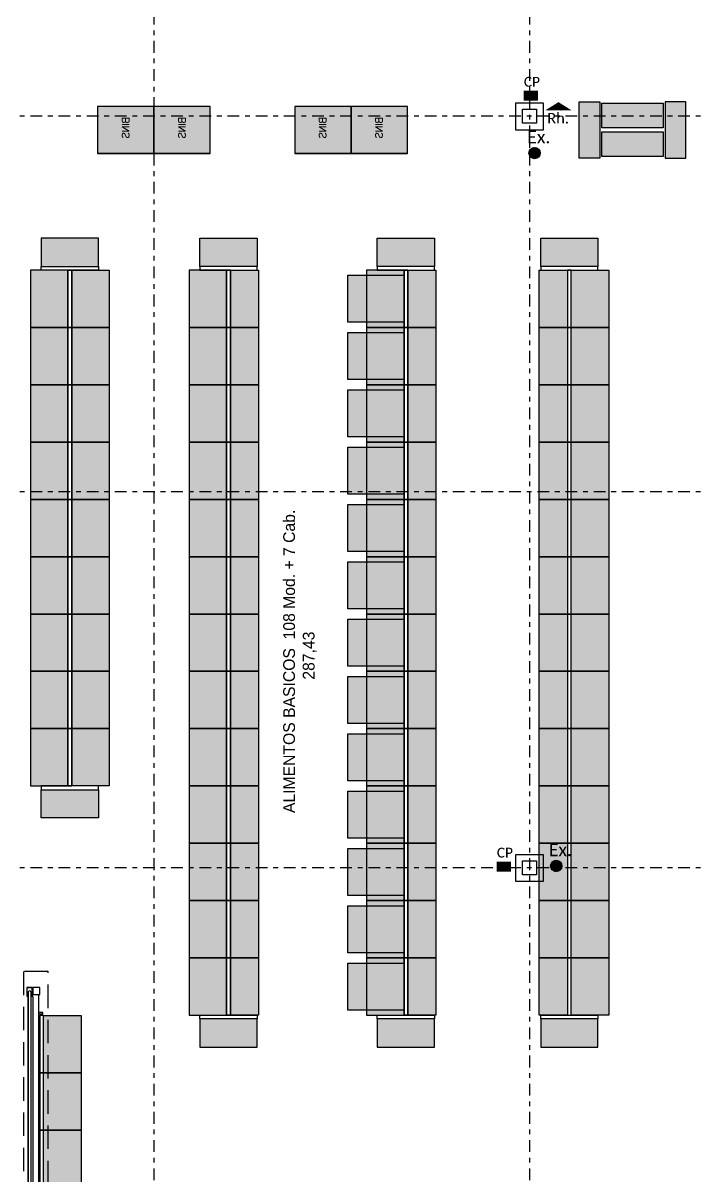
# Model space of a CAD drawing. Header units: millimetres. Extents: x 340 to 1003762, y 22 to 362022.
# Drawn here: x 433.36 to 447.76, y 43.78 to 68.33 of the extents above; entities that cross this region are included whole.
import ezdxf
from ezdxf.xclip import XClip

# ---------------------------------------------------------------- set-up
doc = ezdxf.new("R2010")
doc.units = ezdxf.units.MM
doc.header["$XCLIPFRAME"] = 0
doc.linetypes.add('LSBB_P_002 - PLANTA 1° NIVEL SALA DE VENTAS$0$DASHDOT2', pattern=[0.5, 0.25, -0.125, 0, -0.125])
doc.linetypes.add('LSBB_P_002 - PLANTA 1° NIVEL SALA DE VENTAS$0$HIDDEN', pattern=[0.375, 0.25, -0.125])
for name, color, linetype in [('LSBB_P_002 - PLANTA 1° NIVEL SALA DE VENTAS$0$A-GONDOLAS', 1, 'Continuous'), ('LSBB_P_002 - PLANTA 1° NIVEL SALA DE VENTAS$0$A-LAYOUT', 7, 'Continuous'), ('LSBB_P_002 - PLANTA 1° NIVEL SALA DE VENTAS$0$A-SALA HATCH-LACTEOS', 151, 'Continuous'), ('LSBB_P_002 - PLANTA 1° NIVEL SALA DE VENTAS$0$A-SALA-MUEB-ESPC', 1, 'Continuous'), ('LSBB_P_002 - PLANTA 1° NIVEL SALA DE VENTAS$0$A-TEXTO SV', 2, 'LSBB_P_002 - PLANTA 1° NIVEL SALA DE VENTAS$0$DASHDOT2'), ('LSBB_P_002 - PLANTA 1° NIVEL SALA DE VENTAS$0$CENEFA', 6, 'LSBB_P_002 - PLANTA 1° NIVEL SALA DE VENTAS$0$HIDDEN'), ('LSBB_P_002 - PLANTA 1° NIVEL SALA DE VENTAS$0$E-CHECKOUT', 2, 'Continuous'), ('LSBB_P_002 - PLANTA 1° NIVEL SALA DE VENTAS$0$E-SF O CP', 7, 'Continuous'), ('LSBB_P_002 - PLANTA 1° NIVEL SALA DE VENTAS$0$EJES', 8, 'LSBB_P_002 - PLANTA 1° NIVEL SALA DE VENTAS$0$DASHDOT2'), ('LSBB_P_002 - PLANTA 1° NIVEL SALA DE VENTAS$0$ESTRUCTURA', 5, 'Continuous'), ('LSBB_P_002 - PLANTA 1° NIVEL SALA DE VENTAS$0$LAYOUT$0$A-GONDOLAS DELGADO', 8, 'Continuous'), ('LSBB_P_002 - PLANTA 1° NIVEL SALA DE VENTAS$0$LAYOUT$0$A-SALA-HATCH-ABARROTES', 50, 'Continuous'), ('LSBB_P_002 - PLANTA 1° NIVEL SALA DE VENTAS$0$LAYOUT$0$A-SALA-HATCH-CAMPAÑA', 252, 'Continuous'), ('LSBB_P_002 - PLANTA 1° NIVEL SALA DE VENTAS$0$N- EXTINTOR O RH', 1, 'Continuous'), ('LSBB_P_002 - PLANTA 1° NIVEL SALA DE VENTAS$0$REVIVE', 7, 'Continuous'), ('LSBB_P_002 - PLANTA 1° NIVEL SALA DE VENTAS$0$ZOCALOS-HORM', 8, 'Continuous'), ('XREF', 7, 'Continuous')]:
    doc.layers.add(name, color=color, linetype=linetype)
doc.styles.add('LSBB_P_002 - PLANTA 1° NIVEL SALA DE VENTAS$0$LAYOUT$0$ARQ', font='SIMPLEX.shx')
doc.styles.add('LSBB_P_002 - PLANTA 1° NIVEL SALA DE VENTAS$0$LAYOUT$0$REF-LAYOUT N+0.00 E 03$0$REF-LAYOUT N+0.00 E 02$0$Walmart_CENTURY GOTHIC', font='GOTHIC.TTF')
doc.styles.add('LSBB_P_002 - PLANTA 1° NIVEL SALA DE VENTAS$0$STANDARD', font='txt')

# ---------------------------------------------------------------- blocks, each defined once
blk = doc.blocks.new('LSBB_P_002 - PLANTA 1° NIVEL SALA DE VENTAS$0$LAYOUT$0$BINS')
h = blk.add_hatch(color=256)
h.dxf.hatch_style = 1
h.paths.add_polyline_path([(6149.929, -1161.864), (6149.929, -1163.064), (6148.929, -1163.064), (6148.929, -1161.864)])
at = {"layer": 'LSBB_P_002 - PLANTA 1° NIVEL SALA DE VENTAS$0$A-SALA-MUEB-ESPC'}
blk.add_lwpolyline([(6149.929, -1161.864), (6149.929, -1163.064), (6148.929, -1163.064), (6148.929, -1161.864)], close=True, dxfattribs=at)
at = {"layer": 'LSBB_P_002 - PLANTA 1° NIVEL SALA DE VENTAS$0$A-SALA-MUEB-ESPC', "style": 'LSBB_P_002 - PLANTA 1° NIVEL SALA DE VENTAS$0$LAYOUT$0$ARQ'}
blk.add_text('BINS', height=0.15, rotation=180, dxfattribs=at).set_placement((6149.704, -1162.39))
blk = doc.blocks.new('LSBB_P_002 - PLANTA 1° NIVEL SALA DE VENTAS$0$LAYOUT$0$A$C57333909')
h = blk.add_hatch(color=256)
h.paths.add_polyline_path([(0, -1.834), (1.2, -1.834), (1.2, -2.274), (0, -2.274)])
h.paths.add_polyline_path([(0, -0.44), (1.2, -0.44), (1.2, 0), (0, 0)])
h.paths.add_polyline_path([(1.165, -1.787), (0.645, -1.787), (0.645, -0.487), (1.165, -0.487)])
h.paths.add_polyline_path([(0.555, -1.787), (0.035, -1.787), (0.035, -0.487), (0.555, -0.487)])
at = {"layer": 'LSBB_P_002 - PLANTA 1° NIVEL SALA DE VENTAS$0$A-GONDOLAS'}
for points in [[(0, -0.44), (1.2, -0.44), (1.2, 0), (0, 0)], [(0, -0.44), (1.2, -0.44), (1.2, 0), (0, 0)], [(0.555, -1.787), (0.035, -1.787), (0.035, -0.487), (0.555, -0.487)], [(0.555, -1.787), (0.035, -1.787), (0.035, -0.487), (0.555, -0.487)], [(1.165, -1.787), (0.645, -1.787), (0.645, -0.487), (1.165, -0.487)], [(1.165, -1.787), (0.645, -1.787), (0.645, -0.487), (1.165, -0.487)], [(0, -1.834), (1.2, -1.834), (1.2, -2.274), (0, -2.274)], [(0, -1.834), (1.2, -1.834), (1.2, -2.274), (0, -2.274)]]:
    blk.add_lwpolyline(points, close=True, dxfattribs=at)
blk = doc.blocks.new('LSBB_P_002 - PLANTA 1° NIVEL SALA DE VENTAS$0$LAYOUT$0$G. 122 X 60')
h = blk.add_hatch(color=256)
h.dxf.hatch_style = 1
h.paths.add_polyline_path([(-0.005, 0), (0.595, 0), (0.595, 1.22), (-0.005, 1.22)])
at = {"layer": 'LSBB_P_002 - PLANTA 1° NIVEL SALA DE VENTAS$0$A-GONDOLAS'}
for points in [[(-0.005, 0), (-0.085, 0), (-0.085, 1.22), (-0.005, 1.22)], [(-0.005, 0), (0.595, 0), (0.595, 1.22), (-0.005, 1.22)]]:
    blk.add_lwpolyline(points, close=True, dxfattribs=at)
blk = doc.blocks.new('LSBB_P_002 - PLANTA 1° NIVEL SALA DE VENTAS$0$LAYOUT$0$1208_Sala de Ventas$0$G. 122 X 80')
blk.add_hatch(color=256).paths.add_polyline_path([(6126.905, -1125.453), (6126.905, -1126.253), (6128.125, -1126.253), (6128.125, -1125.453)])
at = {"layer": 'LSBB_P_002 - PLANTA 1° NIVEL SALA DE VENTAS$0$A-GONDOLAS', "ltscale": 3}
for points in [[(6126.905, -1125.453), (6126.905, -1125.453), (6126.905, -1126.253), (6128.125, -1126.253), (6128.125, -1125.453), (6126.905, -1125.453)], [(6126.905, -1126.333), (6126.905, -1126.333), (6126.905, -1126.253), (6128.125, -1126.253), (6128.125, -1126.333), (6126.905, -1126.333)]]:
    blk.add_lwpolyline(points, dxfattribs=at)
blk = doc.blocks.new('LSBB_P_002 - PLANTA 1° NIVEL SALA DE VENTAS$0$REF-LAYOUT N+0.00 E 03$0$REF-LAYOUT N+0.00 E 02$0$C. 120 X 100')
h = blk.add_hatch(color=256)
h.dxf.hatch_style = 1
h.paths.add_polyline_path([(-318.5, -3007.4), (-438.7, -3007.4), (-438.7, -2907.4), (-318.5, -2907.4)])
at = {"layer": 'LSBB_P_002 - PLANTA 1° NIVEL SALA DE VENTAS$0$A-GONDOLAS', "flags": 128}
blk.add_lwpolyline([(-318.5, -3007.4), (-438.7, -3007.4), (-438.7, -2907.4), (-318.5, -2907.4)], close=True, dxfattribs=at)
blk = doc.blocks.new('LSBB_P_002 - PLANTA 1° NIVEL SALA DE VENTAS$0$A$C49184C2C')
at = {"layer": 'LSBB_P_002 - PLANTA 1° NIVEL SALA DE VENTAS$0$E-SF O CP', "linetype": 'ByBlock'}
h = blk.add_hatch(dxfattribs=at)
h.set_pattern_fill('ANSI36,_I', color=3, scale=0.126, style=2)
h.set_pattern_definition([(315, (8652.031924, 21254.503363), (0.008352698853, -0.03062656246), [0.039375, -0.007875, 0, -0.007875])])
h.paths.add_polyline_path([(0.382, 0.018), (0.022, 0.018), (0.022, 0.258), (0.382, 0.258)])
at = {"layer": 'LSBB_P_002 - PLANTA 1° NIVEL SALA DE VENTAS$0$E-SF O CP', "color": 3, "const_width": 0.036}
blk.add_lwpolyline([(0.382, 0.018), (0.022, 0.018), (0.022, 0.258), (0.382, 0.258)], close=True, dxfattribs=at)
at = {"layer": 'LSBB_P_002 - PLANTA 1° NIVEL SALA DE VENTAS$0$E-SF O CP', "color": 3, "insert": (0.233, 0.519, 0), "char_height": 0.27, "width": 6.00887, "attachment_point": 5, "style": 'LSBB_P_002 - PLANTA 1° NIVEL SALA DE VENTAS$0$STANDARD'}
blk.add_mtext('{\\fCalibri|b0|i0|c0|p34;CP}', dxfattribs=at)
blk = doc.blocks.new('LSBB_P_002 - PLANTA 1° NIVEL SALA DE VENTAS$0$CP. EXISTENTES')
at = {"layer": 'LSBB_P_002 - PLANTA 1° NIVEL SALA DE VENTAS$0$N- EXTINTOR O RH', "color": 20, "xscale": 0.7761600000000002, "yscale": 0.7761600000000002, "zscale": 0.7761600000000002}
for p in [(859.312, 281.493), (858.737, 265.083)]:
    blk.add_blockref('LSBB_P_002 - PLANTA 1° NIVEL SALA DE VENTAS$0$A$C49184C2C', p, dxfattribs=at)
blk = doc.blocks.new('LSBB_P_002 - PLANTA 1° NIVEL SALA DE VENTAS$0$SVLY')
at = {"layer": 'LSBB_P_002 - PLANTA 1° NIVEL SALA DE VENTAS$0$A-SALA HATCH-LACTEOS'}
for points in [[(1048.809, 276.667), (1049.609, 276.667), (1049.609, 277.887), (1048.809, 277.887)], [(1048.809, 275.447), (1049.609, 275.447), (1049.609, 276.667), (1048.809, 276.667)], [(1048.809, 274.227), (1049.609, 274.227), (1049.609, 275.447), (1048.809, 275.447)], [(1048.809, 273.007), (1049.609, 273.007), (1049.609, 274.227), (1048.809, 274.227)], [(1048.809, 271.787), (1049.609, 271.787), (1049.609, 273.007), (1048.809, 273.007)], [(1048.809, 270.567), (1049.609, 270.567), (1049.609, 271.787), (1048.809, 271.787)], [(1048.809, 269.347), (1049.609, 269.347), (1049.609, 270.567), (1048.809, 270.567)], [(1048.809, 268.127), (1049.609, 268.127), (1049.609, 269.347), (1048.809, 269.347)], [(1048.809, 266.907), (1049.609, 266.907), (1049.609, 268.127), (1048.809, 268.127)]]:
    blk.add_hatch(color=256, dxfattribs=at).paths.add_polyline_path(points)
at = {"layer": 'LSBB_P_002 - PLANTA 1° NIVEL SALA DE VENTAS$0$A-GONDOLAS', "ltscale": 3}
for points in [[(1048.809, 276.667), (1048.809, 276.667), (1049.609, 276.667), (1049.609, 277.887), (1048.809, 277.887), (1048.809, 276.667)], [(1049.689, 276.667), (1049.689, 276.667), (1049.609, 276.667), (1049.609, 277.887), (1049.689, 277.887), (1049.689, 276.667)], [(1048.809, 275.447), (1048.809, 275.447), (1049.609, 275.447), (1049.609, 276.667), (1048.809, 276.667), (1048.809, 275.447)], [(1049.689, 275.447), (1049.689, 275.447), (1049.609, 275.447), (1049.609, 276.667), (1049.689, 276.667), (1049.689, 275.447)], [(1048.809, 274.227), (1048.809, 274.227), (1049.609, 274.227), (1049.609, 275.447), (1048.809, 275.447), (1048.809, 274.227)], [(1049.689, 274.227), (1049.689, 274.227), (1049.609, 274.227), (1049.609, 275.447), (1049.689, 275.447), (1049.689, 274.227)], [(1048.809, 273.007), (1048.809, 273.007), (1049.609, 273.007), (1049.609, 274.227), (1048.809, 274.227), (1048.809, 273.007)], [(1049.689, 273.007), (1049.689, 273.007), (1049.609, 273.007), (1049.609, 274.227), (1049.689, 274.227), (1049.689, 273.007)], [(1048.809, 271.787), (1048.809, 271.787), (1049.609, 271.787), (1049.609, 273.007), (1048.809, 273.007), (1048.809, 271.787)], [(1049.689, 271.787), (1049.689, 271.787), (1049.609, 271.787), (1049.609, 273.007), (1049.689, 273.007), (1049.689, 271.787)], [(1048.809, 270.567), (1048.809, 270.567), (1049.609, 270.567), (1049.609, 271.787), (1048.809, 271.787), (1048.809, 270.567)], [(1049.689, 270.567), (1049.689, 270.567), (1049.609, 270.567), (1049.609, 271.787), (1049.689, 271.787), (1049.689, 270.567)], [(1048.809, 269.347), (1048.809, 269.347), (1049.609, 269.347), (1049.609, 270.567), (1048.809, 270.567), (1048.809, 269.347)], [(1049.689, 269.347), (1049.689, 269.347), (1049.609, 269.347), (1049.609, 270.567), (1049.689, 270.567), (1049.689, 269.347)], [(1048.809, 268.127), (1048.809, 268.127), (1049.609, 268.127), (1049.609, 269.347), (1048.809, 269.347), (1048.809, 268.127)], [(1049.689, 268.127), (1049.689, 268.127), (1049.609, 268.127), (1049.609, 269.347), (1049.689, 269.347), (1049.689, 268.127)], [(1048.809, 266.907), (1048.809, 266.907), (1049.609, 266.907), (1049.609, 268.127), (1048.809, 268.127), (1048.809, 266.907)], [(1049.689, 266.907), (1049.689, 266.907), (1049.609, 266.907), (1049.609, 268.127), (1049.689, 268.127), (1049.689, 266.907)]]:
    blk.add_lwpolyline(points, dxfattribs=at)
at = {"layer": 'LSBB_P_002 - PLANTA 1° NIVEL SALA DE VENTAS$0$ESTRUCTURA'}
for points in [[(1059.589, 281.316), (1059.589, 281.016), (1059.289, 281.016), (1059.289, 281.316)], [(1059.589, 265.316), (1059.589, 265.016), (1059.289, 265.016), (1059.289, 265.316)]]:
    blk.add_lwpolyline(points, close=True, dxfattribs=at)
at = {"layer": 'LSBB_P_002 - PLANTA 1° NIVEL SALA DE VENTAS$0$LAYOUT$0$A-GONDOLAS DELGADO'}
for points in [[(1051.439, 281.373), (1050.239, 281.373), (1050.239, 280.373), (1051.439, 280.373)], [(1052.639, 281.373), (1051.439, 281.373), (1051.439, 280.373), (1052.639, 280.373)], [(1055.639, 281.373), (1054.439, 281.373), (1054.439, 280.373), (1055.639, 280.373)], [(1056.839, 281.373), (1055.639, 281.373), (1055.639, 280.373), (1056.839, 280.373)], [(1060.938, 281.473), (1060.938, 280.273), (1060.498, 280.273), (1060.498, 281.473)], [(1060.938, 281.473), (1060.938, 280.273), (1060.498, 280.273), (1060.498, 281.473)], [(1060.985, 280.918), (1060.985, 281.438), (1062.285, 281.438), (1062.285, 280.918)], [(1060.985, 280.918), (1060.985, 281.438), (1062.285, 281.438), (1062.285, 280.918)], [(1062.332, 281.473), (1062.332, 280.273), (1062.772, 280.273), (1062.772, 281.473)], [(1062.332, 281.473), (1062.332, 280.273), (1062.772, 280.273), (1062.772, 281.473)], [(1060.985, 280.308), (1060.985, 280.828), (1062.285, 280.828), (1062.285, 280.308)], [(1060.985, 280.308), (1060.985, 280.828), (1062.285, 280.828), (1062.285, 280.308)], [(1050.259, 277.967), (1050.259, 278.567), (1049.039, 278.567), (1049.039, 277.967)], [(1050.259, 277.967), (1050.259, 277.887), (1049.039, 277.887), (1049.039, 277.967)], [(1050.259, 266.827), (1050.259, 266.907), (1049.039, 266.907), (1049.039, 266.827)], [(1050.259, 266.827), (1050.259, 266.227), (1049.039, 266.227), (1049.039, 266.827)]]:
    blk.add_lwpolyline(points, close=True, dxfattribs=at)
at = {"layer": 'LSBB_P_002 - PLANTA 1° NIVEL SALA DE VENTAS$0$A-SALA HATCH-LACTEOS', "rotation": 90}
blk.add_blockref('LSBB_P_002 - PLANTA 1° NIVEL SALA DE VENTAS$0$LAYOUT$0$G. 122 X 60', (1050.259, 277.972), dxfattribs=at)
at = {"layer": 'LSBB_P_002 - PLANTA 1° NIVEL SALA DE VENTAS$0$E-SF O CP'}
blk.add_blockref('LSBB_P_002 - PLANTA 1° NIVEL SALA DE VENTAS$0$CP. EXISTENTES', (200, 0), dxfattribs=at)
at = {"layer": 'LSBB_P_002 - PLANTA 1° NIVEL SALA DE VENTAS$0$LAYOUT$0$A-SALA-HATCH-ABARROTES', "xscale": -1}
for name, p, rotation in [('LSBB_P_002 - PLANTA 1° NIVEL SALA DE VENTAS$0$LAYOUT$0$G. 122 X 60', (1052.419, 277.972), 270), ('LSBB_P_002 - PLANTA 1° NIVEL SALA DE VENTAS$0$LAYOUT$0$G. 122 X 60', (1056.199, 277.972), 270), ('LSBB_P_002 - PLANTA 1° NIVEL SALA DE VENTAS$0$LAYOUT$0$G. 122 X 60', (1059.679, 277.972), 270), ('LSBB_P_002 - PLANTA 1° NIVEL SALA DE VENTAS$0$LAYOUT$0$1208_Sala de Ventas$0$G. 122 X 80', (2175.943, -5850.238), 270), ('LSBB_P_002 - PLANTA 1° NIVEL SALA DE VENTAS$0$LAYOUT$0$G. 122 X 60', (1053.074, 277.887), 180), ('LSBB_P_002 - PLANTA 1° NIVEL SALA DE VENTAS$0$LAYOUT$0$G. 122 X 60', (1056.854, 277.887), 180), ('LSBB_P_002 - PLANTA 1° NIVEL SALA DE VENTAS$0$LAYOUT$0$1208_Sala de Ventas$0$G. 122 X 80', (2186.583, -5850.238), 270), ('LSBB_P_002 - PLANTA 1° NIVEL SALA DE VENTAS$0$LAYOUT$0$1208_Sala de Ventas$0$G. 122 X 80', (2175.943, -5851.458), 270), ('LSBB_P_002 - PLANTA 1° NIVEL SALA DE VENTAS$0$LAYOUT$0$G. 122 X 60', (1053.074, 276.667), 180), ('LSBB_P_002 - PLANTA 1° NIVEL SALA DE VENTAS$0$LAYOUT$0$G. 122 X 60', (1056.854, 276.667), 180), ('LSBB_P_002 - PLANTA 1° NIVEL SALA DE VENTAS$0$LAYOUT$0$1208_Sala de Ventas$0$G. 122 X 80', (2186.583, -5851.458), 270), ('LSBB_P_002 - PLANTA 1° NIVEL SALA DE VENTAS$0$LAYOUT$0$1208_Sala de Ventas$0$G. 122 X 80', (2175.943, -5852.678), 270), ('LSBB_P_002 - PLANTA 1° NIVEL SALA DE VENTAS$0$LAYOUT$0$G. 122 X 60', (1053.074, 275.447), 180), ('LSBB_P_002 - PLANTA 1° NIVEL SALA DE VENTAS$0$LAYOUT$0$G. 122 X 60', (1056.854, 275.447), 180), ('LSBB_P_002 - PLANTA 1° NIVEL SALA DE VENTAS$0$LAYOUT$0$1208_Sala de Ventas$0$G. 122 X 80', (2186.583, -5852.678), 270), ('LSBB_P_002 - PLANTA 1° NIVEL SALA DE VENTAS$0$LAYOUT$0$1208_Sala de Ventas$0$G. 122 X 80', (2175.943, -5853.898), 270), ('LSBB_P_002 - PLANTA 1° NIVEL SALA DE VENTAS$0$LAYOUT$0$G. 122 X 60', (1053.074, 274.227), 180), ('LSBB_P_002 - PLANTA 1° NIVEL SALA DE VENTAS$0$LAYOUT$0$G. 122 X 60', (1056.854, 274.227), 180), ('LSBB_P_002 - PLANTA 1° NIVEL SALA DE VENTAS$0$LAYOUT$0$1208_Sala de Ventas$0$G. 122 X 80', (2186.583, -5853.898), 270), ('LSBB_P_002 - PLANTA 1° NIVEL SALA DE VENTAS$0$LAYOUT$0$1208_Sala de Ventas$0$G. 122 X 80', (2175.943, -5855.118), 270), ('LSBB_P_002 - PLANTA 1° NIVEL SALA DE VENTAS$0$LAYOUT$0$G. 122 X 60', (1053.074, 273.007), 180), ('LSBB_P_002 - PLANTA 1° NIVEL SALA DE VENTAS$0$LAYOUT$0$G. 122 X 60', (1056.854, 273.007), 180), ('LSBB_P_002 - PLANTA 1° NIVEL SALA DE VENTAS$0$LAYOUT$0$1208_Sala de Ventas$0$G. 122 X 80', (2186.583, -5855.118), 270), ('LSBB_P_002 - PLANTA 1° NIVEL SALA DE VENTAS$0$LAYOUT$0$1208_Sala de Ventas$0$G. 122 X 80', (2175.943, -5856.338), 270), ('LSBB_P_002 - PLANTA 1° NIVEL SALA DE VENTAS$0$LAYOUT$0$G. 122 X 60', (1053.074, 271.787), 180), ('LSBB_P_002 - PLANTA 1° NIVEL SALA DE VENTAS$0$LAYOUT$0$G. 122 X 60', (1056.854, 271.787), 180), ('LSBB_P_002 - PLANTA 1° NIVEL SALA DE VENTAS$0$LAYOUT$0$1208_Sala de Ventas$0$G. 122 X 80', (2186.583, -5856.338), 270), ('LSBB_P_002 - PLANTA 1° NIVEL SALA DE VENTAS$0$LAYOUT$0$1208_Sala de Ventas$0$G. 122 X 80', (2175.943, -5857.558), 270), ('LSBB_P_002 - PLANTA 1° NIVEL SALA DE VENTAS$0$LAYOUT$0$G. 122 X 60', (1053.074, 270.567), 180), ('LSBB_P_002 - PLANTA 1° NIVEL SALA DE VENTAS$0$LAYOUT$0$G. 122 X 60', (1056.854, 270.567), 180), ('LSBB_P_002 - PLANTA 1° NIVEL SALA DE VENTAS$0$LAYOUT$0$1208_Sala de Ventas$0$G. 122 X 80', (2186.583, -5857.558), 270), ('LSBB_P_002 - PLANTA 1° NIVEL SALA DE VENTAS$0$LAYOUT$0$1208_Sala de Ventas$0$G. 122 X 80', (2175.943, -5858.778), 270), ('LSBB_P_002 - PLANTA 1° NIVEL SALA DE VENTAS$0$LAYOUT$0$G. 122 X 60', (1053.074, 269.347), 180), ('LSBB_P_002 - PLANTA 1° NIVEL SALA DE VENTAS$0$LAYOUT$0$G. 122 X 60', (1056.854, 269.347), 180), ('LSBB_P_002 - PLANTA 1° NIVEL SALA DE VENTAS$0$LAYOUT$0$1208_Sala de Ventas$0$G. 122 X 80', (2186.583, -5858.778), 270), ('LSBB_P_002 - PLANTA 1° NIVEL SALA DE VENTAS$0$LAYOUT$0$1208_Sala de Ventas$0$G. 122 X 80', (2175.943, -5859.998), 270), ('LSBB_P_002 - PLANTA 1° NIVEL SALA DE VENTAS$0$LAYOUT$0$G. 122 X 60', (1053.074, 268.127), 180), ('LSBB_P_002 - PLANTA 1° NIVEL SALA DE VENTAS$0$LAYOUT$0$G. 122 X 60', (1056.854, 268.127), 180), ('LSBB_P_002 - PLANTA 1° NIVEL SALA DE VENTAS$0$LAYOUT$0$1208_Sala de Ventas$0$G. 122 X 80', (2186.583, -5859.998), 270), ('LSBB_P_002 - PLANTA 1° NIVEL SALA DE VENTAS$0$LAYOUT$0$G. 122 X 60', (1050.259, 266.822), 90), ('LSBB_P_002 - PLANTA 1° NIVEL SALA DE VENTAS$0$LAYOUT$0$G. 122 X 60', (1053.074, 266.907), 180), ('LSBB_P_002 - PLANTA 1° NIVEL SALA DE VENTAS$0$LAYOUT$0$G. 122 X 60', (1056.854, 266.907), 180), ('LSBB_P_002 - PLANTA 1° NIVEL SALA DE VENTAS$0$LAYOUT$0$1208_Sala de Ventas$0$G. 122 X 80', (2186.583, -5861.218), 270), ('LSBB_P_002 - PLANTA 1° NIVEL SALA DE VENTAS$0$LAYOUT$0$G. 122 X 60', (1053.074, 265.687), 180), ('LSBB_P_002 - PLANTA 1° NIVEL SALA DE VENTAS$0$LAYOUT$0$G. 122 X 60', (1056.854, 265.687), 180), ('LSBB_P_002 - PLANTA 1° NIVEL SALA DE VENTAS$0$LAYOUT$0$1208_Sala de Ventas$0$G. 122 X 80', (2186.583, -5862.438), 270), ('LSBB_P_002 - PLANTA 1° NIVEL SALA DE VENTAS$0$LAYOUT$0$G. 122 X 60', (1053.074, 264.467), 180), ('LSBB_P_002 - PLANTA 1° NIVEL SALA DE VENTAS$0$LAYOUT$0$G. 122 X 60', (1056.854, 264.467), 180), ('LSBB_P_002 - PLANTA 1° NIVEL SALA DE VENTAS$0$LAYOUT$0$1208_Sala de Ventas$0$G. 122 X 80', (2186.583, -5863.658), 270), ('LSBB_P_002 - PLANTA 1° NIVEL SALA DE VENTAS$0$LAYOUT$0$G. 122 X 60', (1053.074, 263.247), 180), ('LSBB_P_002 - PLANTA 1° NIVEL SALA DE VENTAS$0$LAYOUT$0$G. 122 X 60', (1056.854, 263.247), 180), ('LSBB_P_002 - PLANTA 1° NIVEL SALA DE VENTAS$0$LAYOUT$0$1208_Sala de Ventas$0$G. 122 X 80', (2186.583, -5864.878), 270), ('LSBB_P_002 - PLANTA 1° NIVEL SALA DE VENTAS$0$LAYOUT$0$1208_Sala de Ventas$0$G. 122 X 80', (2175.342, -5866.105), 270), ('LSBB_P_002 - PLANTA 1° NIVEL SALA DE VENTAS$0$LAYOUT$0$1208_Sala de Ventas$0$G. 122 X 80', (2175.342, -5867.325), 270), ('LSBB_P_002 - PLANTA 1° NIVEL SALA DE VENTAS$0$LAYOUT$0$1208_Sala de Ventas$0$G. 122 X 80', (2175.342, -5868.545), 270)]:
    blk.add_blockref(name, p, dxfattribs=dict(at, rotation=rotation))
at = {"layer": 'LSBB_P_002 - PLANTA 1° NIVEL SALA DE VENTAS$0$LAYOUT$0$A-SALA-HATCH-ABARROTES'}
for name, p, rotation in [('LSBB_P_002 - PLANTA 1° NIVEL SALA DE VENTAS$0$LAYOUT$0$1208_Sala de Ventas$0$G. 122 X 80', (-73.264, -5850.238), 90), ('LSBB_P_002 - PLANTA 1° NIVEL SALA DE VENTAS$0$LAYOUT$0$1208_Sala de Ventas$0$G. 122 X 80', (-69.484, -5850.238), 90), ('LSBB_P_002 - PLANTA 1° NIVEL SALA DE VENTAS$0$LAYOUT$0$1208_Sala de Ventas$0$G. 122 X 80', (-73.264, -5851.458), 90), ('LSBB_P_002 - PLANTA 1° NIVEL SALA DE VENTAS$0$LAYOUT$0$1208_Sala de Ventas$0$G. 122 X 80', (-69.484, -5851.458), 90), ('LSBB_P_002 - PLANTA 1° NIVEL SALA DE VENTAS$0$LAYOUT$0$1208_Sala de Ventas$0$G. 122 X 80', (-73.264, -5852.678), 90), ('LSBB_P_002 - PLANTA 1° NIVEL SALA DE VENTAS$0$LAYOUT$0$1208_Sala de Ventas$0$G. 122 X 80', (-69.484, -5852.678), 90), ('LSBB_P_002 - PLANTA 1° NIVEL SALA DE VENTAS$0$LAYOUT$0$1208_Sala de Ventas$0$G. 122 X 80', (-73.264, -5853.898), 90), ('LSBB_P_002 - PLANTA 1° NIVEL SALA DE VENTAS$0$LAYOUT$0$1208_Sala de Ventas$0$G. 122 X 80', (-69.484, -5853.898), 90), ('LSBB_P_002 - PLANTA 1° NIVEL SALA DE VENTAS$0$LAYOUT$0$1208_Sala de Ventas$0$G. 122 X 80', (-73.264, -5855.118), 90), ('LSBB_P_002 - PLANTA 1° NIVEL SALA DE VENTAS$0$LAYOUT$0$1208_Sala de Ventas$0$G. 122 X 80', (-69.484, -5855.118), 90), ('LSBB_P_002 - PLANTA 1° NIVEL SALA DE VENTAS$0$LAYOUT$0$1208_Sala de Ventas$0$G. 122 X 80', (-73.264, -5856.338), 90), ('LSBB_P_002 - PLANTA 1° NIVEL SALA DE VENTAS$0$LAYOUT$0$1208_Sala de Ventas$0$G. 122 X 80', (-69.484, -5856.338), 90), ('LSBB_P_002 - PLANTA 1° NIVEL SALA DE VENTAS$0$LAYOUT$0$1208_Sala de Ventas$0$G. 122 X 80', (-73.264, -5857.558), 90), ('LSBB_P_002 - PLANTA 1° NIVEL SALA DE VENTAS$0$LAYOUT$0$1208_Sala de Ventas$0$G. 122 X 80', (-69.484, -5857.558), 90), ('LSBB_P_002 - PLANTA 1° NIVEL SALA DE VENTAS$0$LAYOUT$0$1208_Sala de Ventas$0$G. 122 X 80', (-73.264, -5858.778), 90), ('LSBB_P_002 - PLANTA 1° NIVEL SALA DE VENTAS$0$LAYOUT$0$1208_Sala de Ventas$0$G. 122 X 80', (-69.484, -5858.778), 90), ('LSBB_P_002 - PLANTA 1° NIVEL SALA DE VENTAS$0$LAYOUT$0$1208_Sala de Ventas$0$G. 122 X 80', (-73.264, -5859.998), 90), ('LSBB_P_002 - PLANTA 1° NIVEL SALA DE VENTAS$0$LAYOUT$0$1208_Sala de Ventas$0$G. 122 X 80', (-69.484, -5859.998), 90), ('LSBB_P_002 - PLANTA 1° NIVEL SALA DE VENTAS$0$LAYOUT$0$1208_Sala de Ventas$0$G. 122 X 80', (-73.264, -5861.218), 90), ('LSBB_P_002 - PLANTA 1° NIVEL SALA DE VENTAS$0$LAYOUT$0$1208_Sala de Ventas$0$G. 122 X 80', (-69.484, -5861.218), 90), ('LSBB_P_002 - PLANTA 1° NIVEL SALA DE VENTAS$0$LAYOUT$0$1208_Sala de Ventas$0$G. 122 X 80', (-73.264, -5862.438), 90), ('LSBB_P_002 - PLANTA 1° NIVEL SALA DE VENTAS$0$LAYOUT$0$1208_Sala de Ventas$0$G. 122 X 80', (-69.484, -5862.438), 90), ('LSBB_P_002 - PLANTA 1° NIVEL SALA DE VENTAS$0$LAYOUT$0$1208_Sala de Ventas$0$G. 122 X 80', (-73.264, -5863.658), 90), ('LSBB_P_002 - PLANTA 1° NIVEL SALA DE VENTAS$0$LAYOUT$0$1208_Sala de Ventas$0$G. 122 X 80', (-69.484, -5863.658), 90), ('LSBB_P_002 - PLANTA 1° NIVEL SALA DE VENTAS$0$LAYOUT$0$1208_Sala de Ventas$0$G. 122 X 80', (-73.264, -5864.878), 90), ('LSBB_P_002 - PLANTA 1° NIVEL SALA DE VENTAS$0$LAYOUT$0$1208_Sala de Ventas$0$G. 122 X 80', (-69.484, -5864.878), 90), ('LSBB_P_002 - PLANTA 1° NIVEL SALA DE VENTAS$0$LAYOUT$0$G. 122 X 60', (1052.419, 261.942), 270), ('LSBB_P_002 - PLANTA 1° NIVEL SALA DE VENTAS$0$LAYOUT$0$G. 122 X 60', (1056.199, 261.942), 270), ('LSBB_P_002 - PLANTA 1° NIVEL SALA DE VENTAS$0$LAYOUT$0$G. 122 X 60', (1059.679, 261.942), 270)]:
    blk.add_blockref(name, p, dxfattribs=dict(at, rotation=rotation))
at = {"layer": 'LSBB_P_002 - PLANTA 1° NIVEL SALA DE VENTAS$0$LAYOUT$0$A-SALA-HATCH-ABARROTES', "xscale": -1}
for p in [(1060.244, 276.667), (1060.244, 275.447), (1060.244, 274.227), (1060.244, 273.007), (1060.244, 271.787), (1060.244, 270.567), (1060.244, 269.347), (1060.244, 268.127), (1060.244, 266.907), (1060.244, 265.687), (1060.244, 264.467), (1060.244, 263.247), (1060.244, 262.027)]:
    blk.add_blockref('LSBB_P_002 - PLANTA 1° NIVEL SALA DE VENTAS$0$LAYOUT$0$G. 122 X 60', p, dxfattribs=at)
at = {"layer": 'LSBB_P_002 - PLANTA 1° NIVEL SALA DE VENTAS$0$LAYOUT$0$A-SALA-HATCH-ABARROTES', "xscale": 0.01, "yscale": 0.01, "zscale": 0.01}
for p in [(1059.955, 306.851), (1059.955, 305.631), (1059.955, 304.411), (1059.955, 303.191), (1059.955, 301.971), (1059.955, 300.751), (1059.955, 299.531), (1059.955, 298.311), (1059.955, 297.091), (1059.955, 295.871), (1059.955, 294.651), (1059.955, 293.431), (1059.955, 292.211)]:
    blk.add_blockref('LSBB_P_002 - PLANTA 1° NIVEL SALA DE VENTAS$0$REF-LAYOUT N+0.00 E 03$0$REF-LAYOUT N+0.00 E 02$0$C. 120 X 100', p, dxfattribs=at)
at = {"layer": 'LSBB_P_002 - PLANTA 1° NIVEL SALA DE VENTAS$0$LAYOUT$0$A-SALA-HATCH-CAMPAÑA', "xscale": -1, "rotation": 270}
for p in [(2213.303, -5868.555), (2214.503, -5868.555), (2217.503, -5868.555), (2218.703, -5868.555)]:
    blk.add_blockref('LSBB_P_002 - PLANTA 1° NIVEL SALA DE VENTAS$0$LAYOUT$0$BINS', p, dxfattribs=at)
at = {"layer": 'LSBB_P_002 - PLANTA 1° NIVEL SALA DE VENTAS$0$LAYOUT$0$A-SALA-HATCH-CAMPAÑA', "rotation": 270}
blk.add_blockref('LSBB_P_002 - PLANTA 1° NIVEL SALA DE VENTAS$0$LAYOUT$0$A$C57333909', (1062.772, 281.473), dxfattribs=at)
at = {"layer": 'LSBB_P_002 - PLANTA 1° NIVEL SALA DE VENTAS$0$A-TEXTO SV', "insert": (1054.195, 265.21), "char_height": 0.25, "width": 8.95646, "attachment_point": 1, "rotation": 90, "style": 'LSBB_P_002 - PLANTA 1° NIVEL SALA DE VENTAS$0$LAYOUT$0$REF-LAYOUT N+0.00 E 03$0$REF-LAYOUT N+0.00 E 02$0$Walmart_CENTURY GOTHIC'}
blk.add_mtext('\\pi1.1201;ALIMENTOS BASICOS  108 Mod. + 7 Cab.\\P\\pi3.9597;287,43', dxfattribs=at)
blk = doc.blocks.new('LSBB_P_002 - PLANTA 1° NIVEL SALA DE VENTAS$0$A$C1DC406FA')
at = {"layer": 'LSBB_P_002 - PLANTA 1° NIVEL SALA DE VENTAS$0$N- EXTINTOR O RH', "linetype": 'ByBlock'}
h = blk.add_hatch(dxfattribs=at)
h.set_pattern_fill('ANSI36,_I', color=256, scale=0.105, style=2)
h.set_pattern_definition([(45, (7209.541527, -17711.555046), (0.006960582377, 0.0255221353835), [0.0328125, -0.0065625, 0, -0.0065625])])
h.paths.add_polyline_path([(0.283, 0.545), (0.513, 0.401), (0.053, 0.401)])
at = {"layer": 'LSBB_P_002 - PLANTA 1° NIVEL SALA DE VENTAS$0$N- EXTINTOR O RH', "const_width": 0.03}
blk.add_lwpolyline([(0.283, 0.545), (0.283, 0.545), (0.513, 0.401), (0.053, 0.401)], close=True, dxfattribs=at)
at = {"layer": 'LSBB_P_002 - PLANTA 1° NIVEL SALA DE VENTAS$0$N- EXTINTOR O RH', "insert": (0.276, 0.219), "char_height": 0.225, "width": 5.00739, "attachment_point": 5, "style": 'LSBB_P_002 - PLANTA 1° NIVEL SALA DE VENTAS$0$STANDARD'}
blk.add_mtext('{\\fCalibri|b0|i0|c0|p34;Rh.}', dxfattribs=at)
blk = doc.blocks.new('LSBB_P_002 - PLANTA 1° NIVEL SALA DE VENTAS$0$RH. EXISTENTE')
at = {"layer": 'LSBB_P_002 - PLANTA 1° NIVEL SALA DE VENTAS$0$N- EXTINTOR O RH', "color": 20}
blk.add_blockref('LSBB_P_002 - PLANTA 1° NIVEL SALA DE VENTAS$0$A$C1DC406FA', (859.775, 280.901), dxfattribs=at)
blk = doc.blocks.new('LSBB_P_002 - PLANTA 1° NIVEL SALA DE VENTAS$0$A$C733336A8')
at = {"layer": 'LSBB_P_002 - PLANTA 1° NIVEL SALA DE VENTAS$0$N- EXTINTOR O RH', "linetype": 'ByBlock'}
h = blk.add_hatch(dxfattribs=at)
h.set_pattern_fill('ANSI36,_I', color=256, scale=0.126, style=2)
h.set_pattern_definition([(45, (8652.443333, -21254.299438), (0.008352698853, 0.03062656246), [0.039375, -0.007875, 0, -0.007875])])
edge = h.paths.add_edge_path()
edge.add_arc((0.172, 0.12), 0.12, 0, 360)
at = {"layer": 'LSBB_P_002 - PLANTA 1° NIVEL SALA DE VENTAS$0$N- EXTINTOR O RH'}
blk.add_circle((0.172, 0.12), 0.12, dxfattribs=at)
at = {"layer": 'LSBB_P_002 - PLANTA 1° NIVEL SALA DE VENTAS$0$N- EXTINTOR O RH', "insert": (0.262, 0.46), "char_height": 0.27, "width": 6.00887, "attachment_point": 5, "style": 'LSBB_P_002 - PLANTA 1° NIVEL SALA DE VENTAS$0$STANDARD'}
blk.add_mtext('{\\fCalibri|b0|i0|c0|p34;Ex.}', dxfattribs=at)
blk = doc.blocks.new('LSBB_P_002 - PLANTA 1° NIVEL SALA DE VENTAS$0$EXTINTORES EXISTENTES')
at = {"layer": 'LSBB_P_002 - PLANTA 1° NIVEL SALA DE VENTAS$0$N- EXTINTOR O RH', "color": 20}
for p in [(859.298, 280.257), (859.758, 265.082)]:
    blk.add_blockref('LSBB_P_002 - PLANTA 1° NIVEL SALA DE VENTAS$0$A$C733336A8', p, dxfattribs=at)
blk = doc.blocks.new('LSBB_P_002 - PLANTA 1° NIVEL SALA DE VENTAS', base_point=(223.57, 14.22))
at = {"layer": 'LSBB_P_002 - PLANTA 1° NIVEL SALA DE VENTAS$0$A-GONDOLAS'}
blk.add_lwpolyline([(848.985, 262.087), (848.985, 262.057), (849.075, 262.057), (849.075, 262.087)], close=True, dxfattribs=at)
at = {"layer": 'LSBB_P_002 - PLANTA 1° NIVEL SALA DE VENTAS$0$CENEFA', "color": 7, "ltscale": 2}
blk.add_lwpolyline([(795.614, 253.396), (795.614, 257.716), (795.839, 257.716), (795.839, 258.156), (798.427, 258.156), (798.427, 257.917), (798.579, 257.917), (798.579, 263.416), (795.694, 263.416), (795.694, 296.926), (872.829, 296.926), (872.829, 249.191), (859.149, 249.191), (859.149, 250.068), (855.802, 250.068), (855.802, 257.679), (849.185, 257.679), (849.185, 262.955), (848.659, 262.955), (848.659, 257.129), (855.289, 257.129), (855.289, 253.396)], close=True, dxfattribs=at)
at = {"layer": 'LSBB_P_002 - PLANTA 1° NIVEL SALA DE VENTAS$0$E-CHECKOUT'}
for points in [[(848.734, 262.615), (848.846, 262.615), (848.846, 262.434)], [(848.734, 262.615), (848.734, 262.434)], [(848.734, 262.615), (848.734, 262.434)], [(848.846, 262.434), (848.846, 262.615), (848.734, 262.615)], [(848.734, 262.434), (848.762, 262.434), (848.734, 262.434)], [(848.762, 257.306), (848.762, 262.524), (848.762, 257.306)], [(848.818, 262.524), (848.818, 257.306)], [(848.818, 262.524), (848.818, 257.306)], [(848.818, 262.434), (848.846, 262.434)], [(848.818, 262.434), (848.846, 262.434)]]:
    blk.add_lwpolyline(points, dxfattribs=at)
at = {"layer": 'LSBB_P_002 - PLANTA 1° NIVEL SALA DE VENTAS$0$E-CHECKOUT', "color": 4}
blk.add_arc((848.79, 262.518), 0.0285, 12.8733, 167.1267, dxfattribs=at)
at = {"layer": 'LSBB_P_002 - PLANTA 1° NIVEL SALA DE VENTAS$0$EJES'}
for p, q in [((851.439, 330.166), (851.439, 242.519)), ((859.439, 330.166), (859.439, 242.519)), ((877.859, 281.166), (769.057, 281.166)), ((877.859, 273.166), (769.057, 273.166)), ((877.859, 265.166), (769.057, 265.166))]:
    blk.add_line(p, q, dxfattribs=at)
at = {"layer": 'LSBB_P_002 - PLANTA 1° NIVEL SALA DE VENTAS$0$ESTRUCTURA'}
for points in [[(859.589, 281.316), (859.589, 281.016), (859.289, 281.016), (859.289, 281.316)], [(859.589, 265.316), (859.589, 265.016), (859.289, 265.016), (859.289, 265.316)]]:
    blk.add_lwpolyline(points, close=True, dxfattribs=at)
at = {"layer": 'LSBB_P_002 - PLANTA 1° NIVEL SALA DE VENTAS$0$REVIVE', "color": 3, "ltscale": 0.5}
for p, q in [((848.859, 262.425), (848.859, 257.479)), ((848.985, 262.465), (848.985, 257.479))]:
    blk.add_line(p, q, dxfattribs=at)
at = {"layer": 'LSBB_P_002 - PLANTA 1° NIVEL SALA DE VENTAS$0$REVIVE', "color": 5, "ltscale": 0.5}
blk.add_lwpolyline([(848.859, 262.615), (848.859, 262.465), (849.009, 262.465), (849.009, 262.615), (848.859, 262.615)], dxfattribs=at)
at = {"layer": 'LSBB_P_002 - PLANTA 1° NIVEL SALA DE VENTAS$0$ZOCALOS-HORM'}
for points in [[(859.729, 280.87), (859.149, 280.87), (859.149, 281.45), (859.729, 281.45)], [(859.729, 264.87), (859.149, 264.87), (859.149, 265.45), (859.729, 265.45)]]:
    blk.add_lwpolyline(points, close=True, dxfattribs=at)
at = {"layer": 'LSBB_P_002 - PLANTA 1° NIVEL SALA DE VENTAS$0$A-LAYOUT', "color": 1}
blk.add_blockref('LSBB_P_002 - PLANTA 1° NIVEL SALA DE VENTAS$0$SVLY', (-200, 0), dxfattribs=at)
at = {"layer": 'LSBB_P_002 - PLANTA 1° NIVEL SALA DE VENTAS$0$N- EXTINTOR O RH'}
for name, p in [('LSBB_P_002 - PLANTA 1° NIVEL SALA DE VENTAS$0$EXTINTORES EXISTENTES', (0.08, 0.003)), ('LSBB_P_002 - PLANTA 1° NIVEL SALA DE VENTAS$0$RH. EXISTENTE', (0, 0))]:
    blk.add_blockref(name, p, dxfattribs=at)

msp = doc.modelspace()

# ---------------------------------------------------------------- block references
at = {"layer": 'XREF'}
ref = msp.add_blockref('LSBB_P_002 - PLANTA 1° NIVEL SALA DE VENTAS', (-191.719, -200.6), dxfattribs=at)
XClip(ref).set_block_clipping_path([(755.454857474, 236.6800249606), (887.3150098981, 333.6713636781)])

doc.saveas('drawing.dxf')
